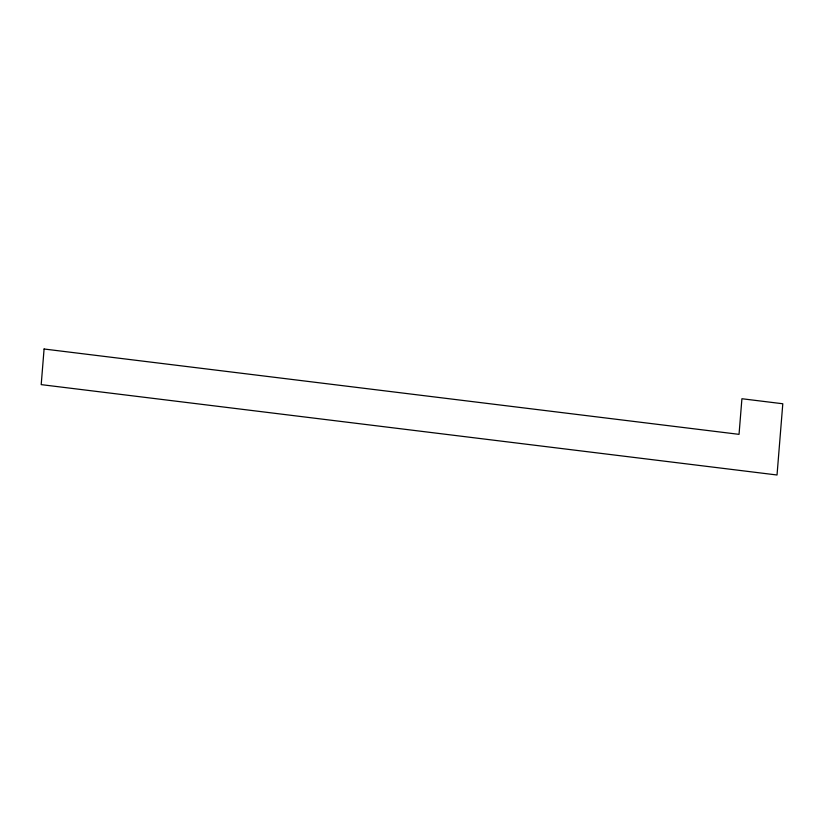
<?xml version="1.0" encoding="UTF-8"?>
<svg xmlns="http://www.w3.org/2000/svg" width="824" height="824" viewBox="0 0 824 824"><rect width="100%" height="100%" fill="white"/><g stroke="black" fill="none" stroke-linecap="round" stroke-linejoin="round"><path stroke-width="1.24" d="M44.084 349.005L41.2 384.623L777.032 474.995L782.8 403.76L741.919 398.734L739.035 434.351L44.084 349.005"/></g></svg>
